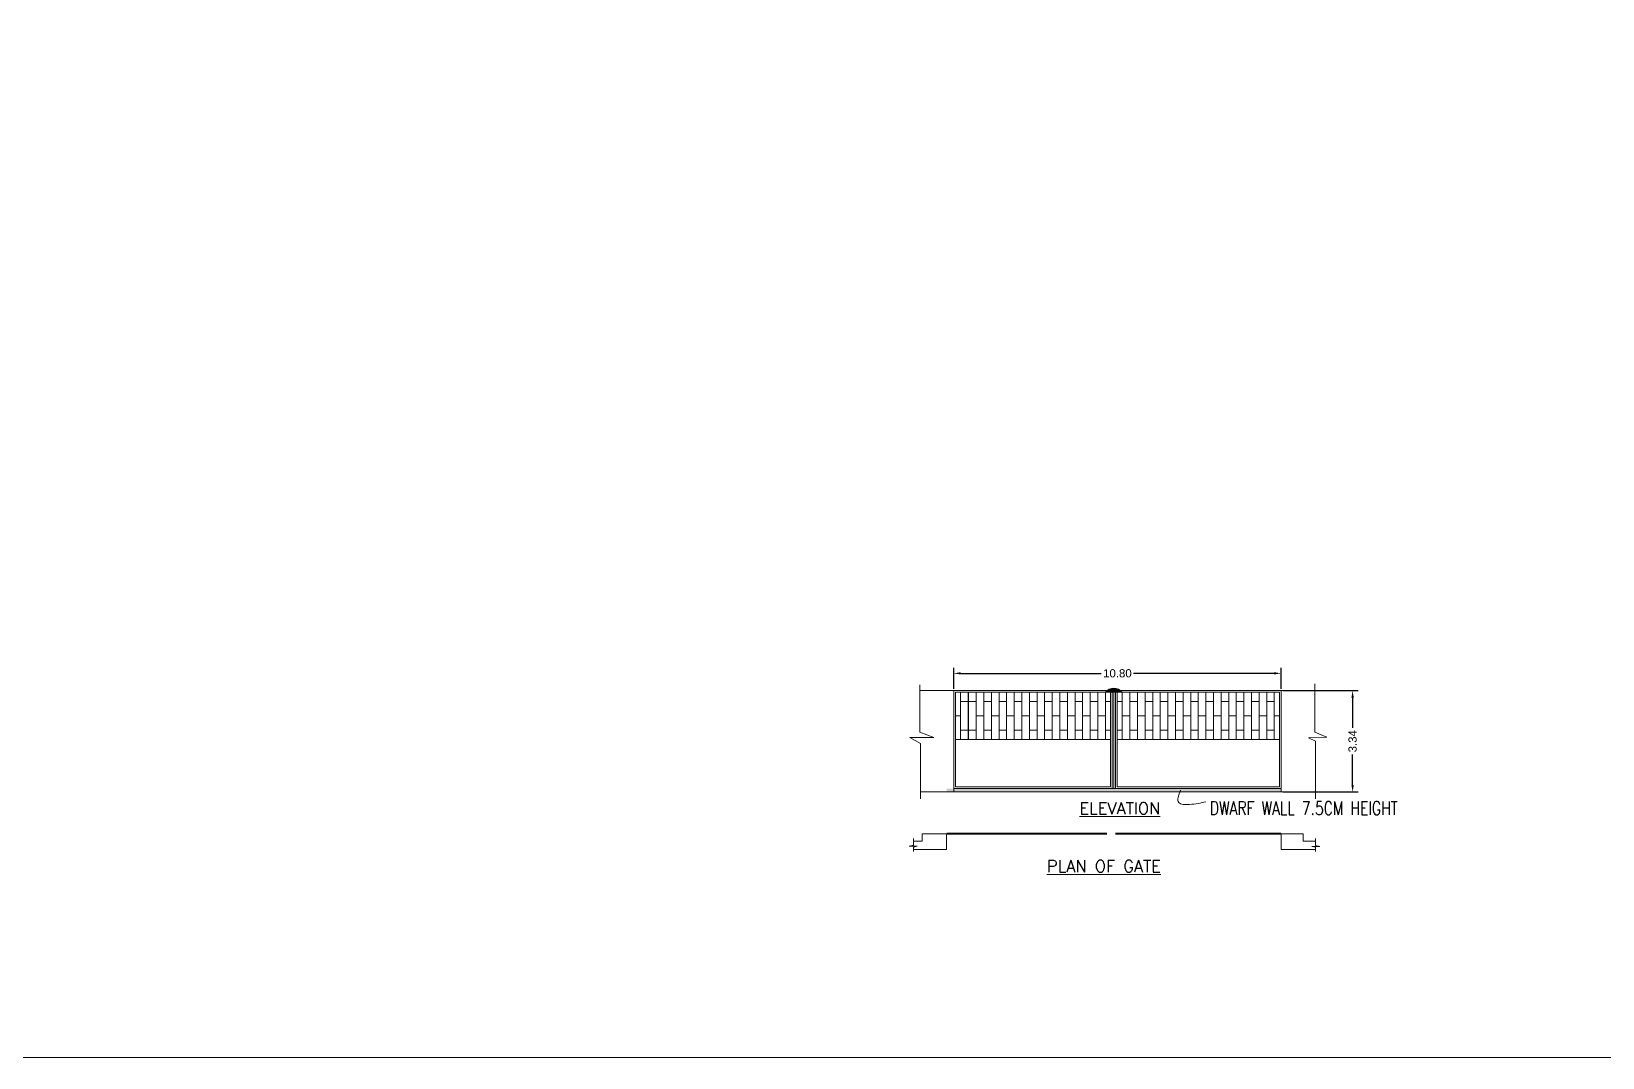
# Model space of a CAD drawing. Header units: metres. Extents: x 0 to 413, y 0 to 124.
# Drawn here: x 255.3 to 307.1, y 1.6 to 35.5 of the extents above; entities that cross this region are included whole.
import ezdxf

# ---------------------------------------------------------------- set-up
doc = ezdxf.new("R2010")
doc.units = ezdxf.units.M
doc.header["$LTSCALE"] = 0.5
doc.header["$MEASUREMENT"] = 0
for name, color, linetype in [('BUIL', 7, 'Continuous'), ('COL', 3, 'Continuous'), ('DIM', 5, 'Continuous'), ('JD', 5, 'Continuous'), ('Layer4', 4, 'Continuous'), ('MAIN_GATE', 57, 'Continuous')]:
    doc.layers.add(name, color=color, linetype=linetype)
doc.styles.add('ROMANS', font='romans__.ttf', dxfattribs={"width": 0.75})
doc.styles.get("Standard").update_dxf_attribs({"font": 'arial.ttf'})
doc.dimstyles.get("Standard").update_dxf_attribs({"dimtxt": 0.18, "dimasz": 0.23, "dimexe": 0.18, "dimexo": 0.0625, "dimgap": 0.09, "dimtad": 0, "dimzin": 0, "dimdsep": 46, "dimtxsty": 'Standard', "dimcen": 0.09, "dimadec": 0, "dimazin": 0, "dimtfac": 1, "dimtofl": 0, "dimtmove": 0, "dimatfit": 3, "dimfxl": 0, "dimtolj": 1, "dimtzin": 0, "dimarcsym": 0})

# ---------------------------------------------------------------- blocks, each defined once
blk = doc.blocks.new('*D180')
at = {"layer": 'Defpoints', "color": 0}
for p in [(285.734, 14.307), (285.734, 13.738), (296.535, 13.738)]:
    blk.add_point(p, dxfattribs=at)
at = {"layer": 'MAIN_GATE', "color": 0, "lineweight": -2}
for p, q in [((285.734, 13.801), (285.734, 14.487)), ((285.964, 14.307), (290.603, 14.307)), ((296.305, 14.307), (291.667, 14.307)), ((296.535, 13.801), (296.535, 14.487))]:
    blk.add_line(p, q, dxfattribs=at)
at = {"layer": 'MAIN_GATE', "color": 0}
for points in [[(285.964, 14.345), (285.964, 14.269), (285.734, 14.307)], [(296.305, 14.345), (296.305, 14.269), (296.535, 14.307)]]:
    blk.add_solid(points, dxfattribs=at)
at = {"layer": 'MAIN_GATE', "color": 0, "lineweight": 20, "insert": (291.135, 14.307), "char_height": 0.27, "attachment_point": 5}
blk.add_mtext('\\A1;10.80', dxfattribs=at)
blk = doc.blocks.new('*D181')
at = {"layer": 'Defpoints', "color": 0}
for p in [(296.535, 13.738), (296.535, 10.394), (298.897, 10.394)]:
    blk.add_point(p, dxfattribs=at)
at = {"layer": 'MAIN_GATE', "color": 0, "lineweight": -2}
for p, q in [((296.598, 13.738), (299.077, 13.738)), ((298.897, 13.508), (298.897, 12.506)), ((298.897, 10.624), (298.897, 11.626)), ((296.598, 10.394), (299.077, 10.394))]:
    blk.add_line(p, q, dxfattribs=at)
at = {"layer": 'MAIN_GATE', "color": 0}
for points in [[(298.858, 13.508), (298.935, 13.508), (298.897, 13.738)], [(298.858, 10.624), (298.935, 10.624), (298.897, 10.394)]]:
    blk.add_solid(points, dxfattribs=at)
at = {"layer": 'MAIN_GATE', "color": 0, "lineweight": 20, "insert": (298.897, 12.066), "char_height": 0.27, "attachment_point": 5, "rotation": 90}
blk.add_mtext('\\A1;3.34', dxfattribs=at)

msp = doc.modelspace()

# ---------------------------------------------------------------- hatches: boundary and pattern name
at = {"layer": 'JD', "lineweight": 20}
h = msp.add_hatch(color=256, dxfattribs=at)
h.paths.add_polyline_path([(291.285, 13.683, 0.46261), (290.751, 13.683)], flags=16)
h.paths.add_polyline_path([(291.285, 13.683), (291.297, 13.683, 0.493988), (290.739, 13.683), (290.751, 13.683, -0.46261)])
msp.add_hatch(color=256, dxfattribs=at).paths.add_polyline_path([(285.5, 10.506), (285.5, 10.394), (296.535, 10.394), (296.535, 10.506)])

# ---------------------------------------------------------------- linework, layer by layer
at = {"color": 5, "lineweight": 20, "ltscale": 0.5}
msp.add_lwpolyline([(201.111, 123.589), (413.182, 123.589), (413.182, 1.627), (201.111, 1.627)], close=True, dxfattribs=at)
at = {"layer": 'BUIL', "lineweight": 20}
for p, q in [((285.734, 13.738), (284.612, 13.738)), ((297.646, 13.738), (296.535, 13.738)), ((285.734, 10.394), (284.639, 10.394)), ((297.674, 10.394), (296.535, 10.394)), ((284.689, 9.016), (285.5, 9.016)), ((284.689, 8.768), (284.689, 9.016)), ((285.5, 8.493), (285.5, 9.016)), ((296.535, 8.493), (296.535, 9.016)), ((297.27, 9.016), (296.535, 9.016)), ((297.27, 8.768), (297.27, 9.016)), ((284.405, 8.768), (284.689, 8.768)), ((284.405, 8.493), (285.5, 8.493)), ((297.674, 8.493), (296.535, 8.493)), ((297.674, 8.768), (297.27, 8.768))]:
    msp.add_line(p, q, dxfattribs=at)
at = {"layer": 'COL', "lineweight": 20, "const_width": 0.0557}
for points in [[(290.796, 9.016), (285.5, 9.016)], [(291.067, 9.016), (296.535, 9.016)]]:
    msp.add_lwpolyline(points, dxfattribs=at)
at = {"layer": 'DIM', "lineweight": 20}
msp.add_spline([(293.217, 10.453), (293.162, 10.04), (293.51, 9.981), (294.055, 10.068)], degree=3, dxfattribs=at)
at = {"layer": 'JD', "lineweight": 20}
for p, q in [((290.793, 13.738), (285.734, 13.738)), ((285.734, 10.394), (285.734, 13.738)), ((291.297, 13.683), (285.79, 13.683)), ((285.79, 10.562), (285.79, 13.683)), ((285.957, 12.122), (285.957, 13.683)), ((286.208, 12.122), (286.208, 13.683)), ((286.225, 12.122), (286.225, 13.683)), ((286.476, 12.122), (286.476, 13.683)), ((286.727, 12.122), (286.727, 13.683)), ((286.977, 12.122), (286.977, 13.683)), ((287.228, 12.122), (287.228, 13.683)), ((287.479, 12.122), (287.479, 13.683)), ((287.73, 12.122), (287.73, 13.683)), ((287.981, 12.122), (287.981, 13.683)), ((288.231, 12.122), (288.231, 13.683)), ((288.482, 12.122), (288.482, 13.683)), ((288.733, 12.122), (288.733, 13.683)), ((288.984, 12.122), (288.984, 13.683)), ((289.235, 12.122), (289.235, 13.683)), ((289.485, 12.122), (289.485, 13.683)), ((289.736, 12.122), (289.736, 13.683)), ((289.987, 12.122), (289.987, 13.683)), ((290.238, 12.122), (290.238, 13.683)), ((290.488, 12.122), (290.488, 13.683)), ((290.739, 12.122), (290.739, 13.683)), ((290.906, 13.683), (290.906, 10.562)), ((290.962, 13.683), (290.962, 10.506)), ((291.018, 13.683), (291.018, 10.506)), ((291.074, 13.683), (291.074, 10.506)), ((291.129, 13.683), (291.129, 10.562)), ((296.535, 13.738), (291.243, 13.738)), ((296.48, 13.683), (291.297, 13.683)), ((291.297, 12.122), (291.297, 13.683)), ((291.547, 12.122), (291.547, 13.683)), ((291.798, 12.122), (291.798, 13.683)), ((292.049, 12.122), (292.049, 13.683)), ((292.3, 12.122), (292.3, 13.683)), ((292.551, 12.122), (292.551, 13.683)), ((292.801, 12.122), (292.801, 13.683)), ((293.052, 12.122), (293.052, 13.683)), ((293.303, 12.122), (293.303, 13.683)), ((293.554, 12.122), (293.554, 13.683)), ((293.805, 12.122), (293.805, 13.683)), ((294.055, 12.122), (294.055, 13.683)), ((294.306, 12.122), (294.306, 13.683)), ((294.557, 12.122), (294.557, 13.683)), ((294.808, 12.122), (294.808, 13.683)), ((295.059, 12.122), (295.059, 13.683)), ((295.309, 12.122), (295.309, 13.683)), ((295.56, 12.122), (295.56, 13.683)), ((295.811, 12.122), (295.811, 13.683)), ((296.062, 12.122), (296.062, 13.683)), ((296.313, 12.122), (296.313, 13.683)), ((296.48, 10.562), (296.48, 13.683)), ((296.535, 10.394), (296.535, 13.738)), ((285.957, 13.376), (286.208, 13.376)), ((286.225, 13.376), (286.476, 13.376)), ((286.727, 13.376), (286.977, 13.376)), ((287.228, 13.376), (287.479, 13.376)), ((287.73, 13.376), (287.981, 13.376)), ((288.231, 13.376), (288.482, 13.376)), ((288.733, 13.376), (288.984, 13.376)), ((289.235, 13.376), (289.485, 13.376)), ((289.736, 13.376), (289.987, 13.376)), ((290.238, 13.376), (290.488, 13.376)), ((290.739, 13.376), (290.906, 13.376)), ((291.297, 13.376), (291.129, 13.376)), ((291.798, 13.376), (291.547, 13.376)), ((292.3, 13.376), (292.049, 13.376)), ((292.801, 13.376), (292.551, 13.376)), ((293.303, 13.376), (293.052, 13.376)), ((293.805, 13.376), (293.554, 13.376)), ((294.306, 13.376), (294.055, 13.376)), ((294.808, 13.376), (294.557, 13.376)), ((295.309, 13.376), (295.059, 13.376)), ((295.811, 13.376), (295.56, 13.376)), ((296.313, 13.376), (296.062, 13.376)), ((285.79, 12.902), (285.957, 12.902)), ((286.208, 12.902), (286.225, 12.902)), ((286.476, 12.902), (286.727, 12.902)), ((286.977, 12.902), (287.228, 12.902)), ((287.479, 12.902), (287.73, 12.902)), ((287.981, 12.902), (288.231, 12.902)), ((288.482, 12.902), (288.733, 12.902)), ((288.984, 12.902), (289.235, 12.902)), ((289.485, 12.902), (289.736, 12.902)), ((289.987, 12.902), (290.238, 12.902)), ((290.488, 12.902), (290.739, 12.902)), ((291.547, 12.902), (291.297, 12.902)), ((292.049, 12.902), (291.798, 12.902)), ((292.551, 12.902), (292.3, 12.902)), ((293.052, 12.902), (292.801, 12.902)), ((293.554, 12.902), (293.303, 12.902)), ((294.055, 12.902), (293.805, 12.902)), ((294.557, 12.902), (294.306, 12.902)), ((295.059, 12.902), (294.808, 12.902)), ((295.56, 12.902), (295.309, 12.902)), ((296.062, 12.902), (295.811, 12.902)), ((296.48, 12.902), (296.313, 12.902)), ((285.79, 12.122), (290.906, 12.122)), ((285.957, 12.429), (286.208, 12.429)), ((286.225, 12.429), (286.476, 12.429)), ((286.727, 12.429), (286.977, 12.429)), ((287.228, 12.429), (287.479, 12.429)), ((287.73, 12.429), (287.981, 12.429)), ((288.231, 12.429), (288.482, 12.429)), ((288.733, 12.429), (288.984, 12.429)), ((289.235, 12.429), (289.485, 12.429)), ((289.736, 12.429), (289.987, 12.429)), ((290.238, 12.429), (290.488, 12.429)), ((290.739, 12.429), (290.906, 12.429)), ((291.297, 12.429), (291.129, 12.429)), ((296.48, 12.122), (291.129, 12.122)), ((291.798, 12.429), (291.547, 12.429)), ((292.3, 12.429), (292.049, 12.429)), ((292.801, 12.429), (292.551, 12.429)), ((293.303, 12.429), (293.052, 12.429)), ((293.805, 12.429), (293.554, 12.429)), ((294.306, 12.429), (294.055, 12.429)), ((294.808, 12.429), (294.557, 12.429)), ((295.309, 12.429), (295.059, 12.429)), ((295.811, 12.429), (295.56, 12.429)), ((296.313, 12.429), (296.062, 12.429)), ((285.734, 10.506), (296.535, 10.506)), ((285.734, 10.394), (296.535, 10.394)), ((285.79, 10.562), (290.906, 10.562)), ((291.129, 10.562), (296.48, 10.562))]:
    msp.add_line(p, q, dxfattribs=at)
for points in [[(284.639, 10.169), (284.639, 11.994), (284.285, 12.19), (285.071, 12.19), (284.612, 12.371), (284.612, 13.928)], [(297.674, 10.169), (297.674, 12.067), (297.446, 12.177), (298.046, 12.204), (297.646, 12.371), (297.646, 13.958)], [(284.405, 8.432), (284.405, 8.569), (284.528, 8.599), (284.263, 8.599), (284.405, 8.633), (284.405, 8.859)], [(297.674, 8.43), (297.674, 8.568), (297.551, 8.597), (297.816, 8.597), (297.674, 8.631), (297.674, 8.857)]]:
    msp.add_lwpolyline(points, dxfattribs=at)
for centre, start, end in [((291.018, 13.469), 37.4224, 142.5776), ((291.018, 13.455), 40.3486, 139.6514), ((291.018, 13.455), 37.4224, 37.4564)]:
    msp.add_arc(centre, 0.351, start, end, dxfattribs=at)
at = {"layer": 'MAIN_GATE', "lineweight": 20}
msp.add_lwpolyline([(285.734, 13.738), (285.734, 10.394), (296.535, 10.394), (296.535, 13.738), (285.734, 13.738)], dxfattribs=at)

# ---------------------------------------------------------------- texts
at = {"lineweight": 20, "ltscale": 10, "style": 'ROMANS', "width": 0.75}
msp.add_text('DWARF WALL 7.5CM HEIGHT', height=0.45, dxfattribs=at).set_placement((294.182, 9.633))
at = {"layer": 'Layer4', "color": 0, "linetype": 'Continuous', "lineweight": 20, "style": 'ROMANS'}
for s, p in [('%%UELEVATION', (289.88, 9.658)), ('%%UPLAN OF GATE', (288.81, 7.749))]:
    msp.add_text(s, height=0.39191, dxfattribs=at).set_placement(p)

# ---------------------------------------------------------------- dimensions: what is measured, and where the dimension line sits
at = {"layer": 'MAIN_GATE', "color": 2, "lineweight": 20}
dim = msp.add_aligned_dim(p1=(296.535, 13.738), p2=(285.734, 13.738), distance=-0.569, dimstyle='Standard', override={"dimtxt": 0.27, "dimpost": '\\X'}, dxfattribs=at)
dim.commit()
dim.dimension.update_dxf_attribs({"geometry": '*D180', "text_midpoint": (291.135, 14.307)})
at = {"layer": 'MAIN_GATE', "color": 1, "lineweight": 20}
dim = msp.add_linear_dim(base=(298.897, 10.394), p1=(296.535, 13.738), p2=(296.535, 10.394), angle=90, dimstyle='Standard', override={"dimtxt": 0.27, "dimpost": '\\X'}, dxfattribs=at)
dim.commit()
dim.dimension.update_dxf_attribs({"geometry": '*D181', "text_midpoint": (298.897, 12.066)})

doc.saveas('drawing.dxf')
